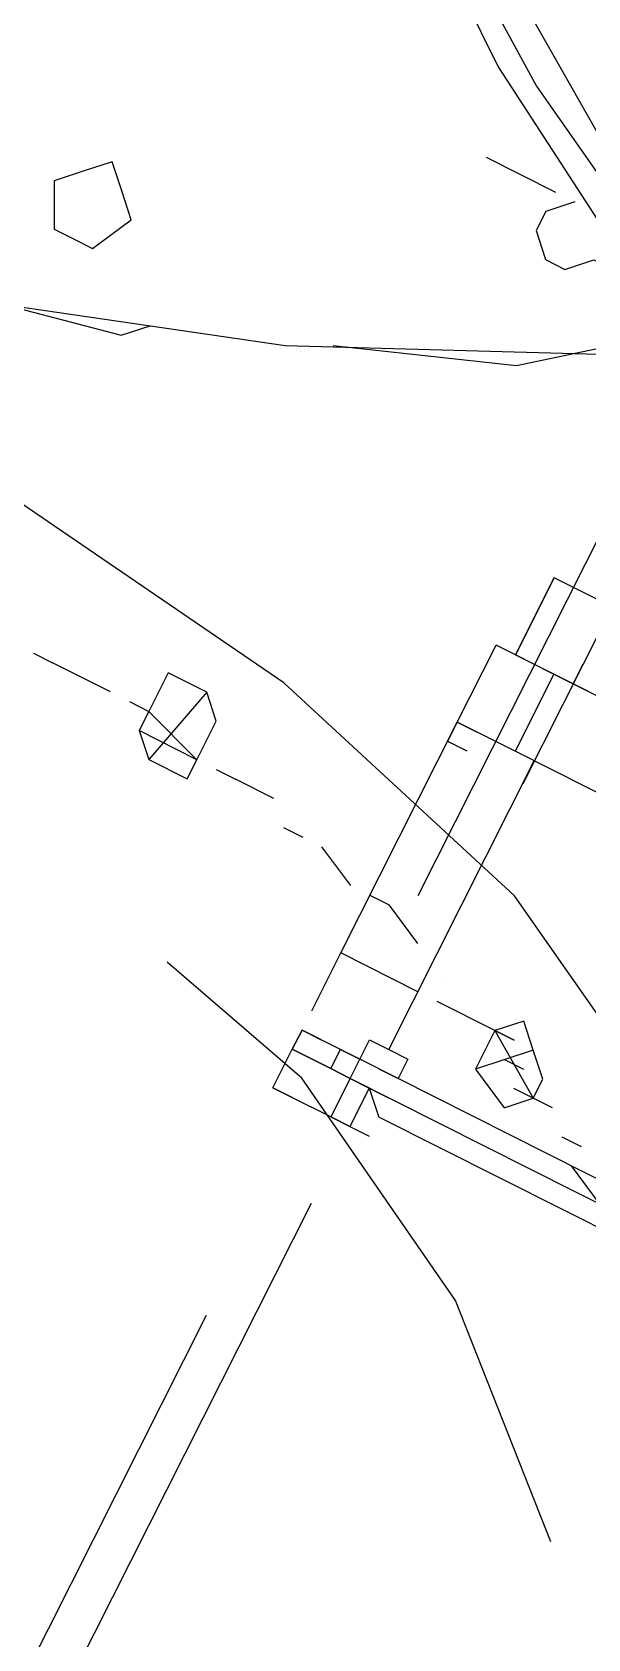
# Model space of a CAD drawing. Header units: metres. Extents: x 0 to 547597, y 0 to 1844684.
# Drawn here: x 543436.8328 to 543436.9393, y 1844542.6277 to 1844542.9358 of the extents above; entities that cross this region are included whole.
import ezdxf

# ---------------------------------------------------------------- set-up
doc = ezdxf.new("R2010")
doc.units = ezdxf.units.M
doc.linetypes.add('DASHED', pattern=[0.75, 0.5, -0.25])
doc.layers.add('5_Thep', color=4, linetype='Continuous')
doc.layers.add('TB220kVtuonglai', color=8, linetype='DASHED')

# ---------------------------------------------------------------- blocks, each defined once
blk = doc.blocks.new('MBA220-MB')
at = {"color": 1}
for points in [[(66.13, 702.6), (132.25, 706.73), (198.38, 727.4), (256.24, 752.2), (314.1, 781.13), (367.83, 818.32), (413.29, 867.92), (446.36, 917.51), (479.42, 971.24), (500.09, 1029.1), (512.49, 1091.1), (512.49, 1153.09), (504.22, 1215.09), (491.82, 1272.95), (462.89, 1334.94), (429.83, 1388.67), (388.5, 1434.13), (338.9, 1475.46), (285.17, 1512.66), (223.18, 1537.46)], [(1041.5, 1107.63), (987.77, 1136.56), (934.05, 1153.09), (872.05, 1161.36), (810.06, 1153.09), (752.2, 1136.56), (698.47, 1107.63), (648.87, 1070.43), (611.68, 1020.84), (582.75, 967.11), (566.21, 909.25), (557.95, 847.25)], [(66.13, 694.34), (132.25, 698.47), (194.25, 715), (256.24, 739.8), (309.97, 768.73), (363.7, 805.92), (405.03, 847.25), (442.23, 900.98), (471.16, 954.71), (495.95, 1008.44), (508.35, 1070.43), (512.49, 1128.29), (512.49, 1136.56)], [(66.13, 694.34), (132.25, 698.47), (194.25, 715), (256.24, 739.8), (309.97, 768.73), (363.7, 805.92), (405.03, 847.25), (442.23, 900.98), (471.16, 954.71), (495.95, 1008.44), (508.35, 1070.43), (512.49, 1128.29)], [(66.13, 686.07), (132.25, 694.34), (194.25, 706.73), (256.24, 731.53), (309.97, 760.46), (363.7, 797.66), (405.03, 843.12), (442.23, 892.72), (471.16, 942.31), (495.95, 1004.31), (508.35, 1058.03), (512.49, 1124.16), (512.49, 1128.29)], [(690.2, 1029.1), (657.14, 991.91), (632.34, 946.45), (624.08, 913.38)], [(632.34, 1016.71), (632.34, 962.98)], [(624.08, 1012.57), (624.08, 954.71)], [(624.08, 1012.57), (624.08, 954.71)], [(628.21, 1012.57), (628.21, 954.71)], [(524.88, 946.45), (541.42, 946.45), (541.42, 1008.44)], [(524.88, 1008.44), (524.88, 946.45)], [(541.42, 1008.44), (541.42, 954.71), (541.42, 954.71)], [(628.21, 1008.44), (624.08, 1000.17)], [(557.95, 1000.17), (557.95, 954.71)], [(619.94, 996.04), (619.94, 1000.17)], [(615.81, 991.91), (615.81, 983.64)], [(615.81, 987.77), (611.68, 987.77), (607.54, 983.64), (603.41, 979.51), (607.54, 975.38), (611.68, 975.38), (615.81, 975.38), (619.94, 983.64), (615.81, 987.77)], [(607.54, 975.38), (615.81, 987.77)], [(607.54, 983.64), (615.81, 975.38)], [(611.68, 979.51), (611.68, 983.64)], [(607.54, 975.38), (607.54, 979.51), (607.54, 979.51), (607.54, 975.38), (607.54, 975.38)], [(524.88, 975.38), (524.88, 946.45)], [(541.42, 946.45), (541.42, 975.38)], [(607.54, 975.38), (607.54, 962.98)], [(603.41, 962.98), (603.41, 962.98)], [(619.94, 958.84), (619.94, 962.98), (624.08, 962.98), (624.08, 958.84)], [(624.08, 958.84), (624.08, 962.98)], [(628.21, 958.84), (628.21, 962.98)], [(628.21, 958.84), (628.21, 962.98)], [(628.21, 958.84), (632.34, 962.98)], [(636.47, 958.84), (636.47, 962.98)], [(636.47, 958.84), (636.47, 962.98)], [(636.47, 958.84), (636.47, 962.98)], [(462.89, 958.84), (591.01, 958.84)], [(541.42, 958.84), (537.28, 958.84), (541.42, 958.84)], [(541.42, 958.84), (541.42, 954.71), (541.42, 954.71)], [(624.08, 954.71), (619.94, 954.71), (619.94, 958.84), (557.95, 958.84)], [(607.54, 958.84), (607.54, 942.31)], [(628.21, 958.84), (628.21, 954.71)], [(628.21, 954.71), (628.21, 958.84), (636.47, 958.84), (636.47, 954.71)], [(636.47, 954.71), (636.47, 958.84)], [(653.01, 958.84), (781.13, 958.84)], [(541.42, 954.71), (557.95, 954.71), (557.95, 942.31), (541.42, 942.31)], [(541.42, 954.71), (541.42, 942.31), (541.42, 942.31), (541.42, 942.31), (541.42, 942.31)], [(599.28, 954.71), (595.14, 946.45)], [(628.21, 954.71), (624.08, 954.71)], [(624.08, 954.71), (624.08, 950.58)], [(624.08, 950.58), (624.08, 954.71)], [(628.21, 954.71), (628.21, 942.31)], [(628.21, 950.58), (628.21, 954.71), (636.47, 954.71), (636.47, 950.58)], [(628.21, 954.71), (628.21, 954.71)], [(628.21, 954.71), (628.21, 954.71), (628.21, 954.71), (628.21, 954.71), (628.21, 950.58)], [(636.47, 954.71), (636.47, 954.71), (636.47, 954.71)], [(636.47, 954.71), (636.47, 950.58)], [(541.42, 657.14), (541.42, 731.53), (533.15, 805.92), (508.35, 880.32), (475.29, 950.58)], [(591.01, 950.58), (462.89, 950.58)], [(628.21, 950.58), (624.08, 950.58)], [(628.21, 950.58), (624.08, 950.58)], [(624.08, 950.58), (624.08, 942.31)], [(636.47, 946.45), (636.47, 942.31), (628.21, 942.31), (628.21, 950.58)], [(628.21, 950.58), (628.21, 946.45)], [(628.21, 950.58), (628.21, 950.58)], [(636.47, 946.45), (636.47, 950.58)], [(781.13, 950.58), (653.01, 950.58)], [(541.42, 946.45), (524.88, 946.45)], [(557.95, 942.31), (557.95, 946.45)], [(562.08, 942.31), (562.08, 946.45)], [(595.14, 942.31), (595.14, 946.45)], [(624.08, 942.31), (624.08, 946.45)], [(628.21, 946.45), (628.21, 942.31)], [(636.47, 946.45), (636.47, 942.31), (636.47, 946.45)], [(636.47, 942.31), (636.47, 946.45)], [(504.22, 888.58), (491.82, 921.65), (475.29, 942.31)], [(557.95, 942.31), (562.08, 942.31)], [(607.54, 942.31), (557.95, 942.31)], [(619.94, 942.31), (607.54, 942.31)], [(624.08, 942.31), (628.21, 942.31)], [(628.21, 942.31), (624.08, 942.31)], [(628.21, 942.31), (628.21, 942.31)], [(628.21, 942.31), (628.21, 942.31), (628.21, 942.31), (628.21, 942.31)], [(628.21, 942.31), (628.21, 942.31), (628.21, 942.31), (628.21, 942.31)], [(628.21, 942.31), (628.21, 942.31), (628.21, 942.31)], [(595.14, 938.18), (591.01, 929.91)], [(458.76, 917.51), (462.89, 913.38), (467.02, 913.38), (471.16, 917.51), (471.16, 921.65), (467.02, 925.78), (467.02, 929.91)], [(591.01, 921.65), (591.01, 925.78)], [(586.88, 917.51), (586.88, 909.25)], [(57.86, 268.64), (115.72, 272.77), (169.45, 285.17), (223.18, 309.97), (276.91, 338.9), (318.24, 376.1), (359.57, 421.56), (392.63, 467.02), (421.56, 520.75), (442.23, 578.61), (454.62, 636.47), (458.76, 698.47), (458.76, 913.38)], [(586.88, 905.12), (586.88, 909.25)], [(582.75, 888.58), (586.88, 900.98), (578.61, 900.98), (574.48, 896.85), (574.48, 888.58), (582.75, 888.58), (586.88, 888.58), (591.01, 892.72), (591.01, 900.98), (586.88, 900.98)], [(586.88, 900.98), (586.88, 888.58)], [(574.48, 896.85), (591.01, 892.72)], [(582.75, 884.45), (582.75, 888.58)], [(582.75, 880.32), (582.75, 867.92)], [(582.75, 863.79), (582.75, 867.92)], [(533.15, 793.53), (520.75, 851.39), (516.62, 855.52)], [(508.35, 834.86), (508.35, 838.99), (500.09, 843.12), (495.95, 838.99), (491.82, 834.86), (495.95, 830.72), (500.09, 826.59), (508.35, 830.72), (508.35, 834.86)]]:
    blk.add_lwpolyline(points, dxfattribs=at)
blk = doc.blocks.new('mb moiTQK')
at = {"layer": 'TB220kVtuonglai', "ltscale": 3000, "xscale": 0.001, "yscale": 0.001, "zscale": 0.001}
blk.add_blockref('MBA220-MB', (-54.05166, -82.51016), dxfattribs=at)
blk = doc.blocks.new('ACAD-DinhViTuyenDz220kV')
blk.add_circle((543470.18793, 1844560.06958), 117.55145)
at = {"layer": '5_Thep', "rotation": 243.2403583287449}
blk.add_blockref('mb moiTQK', (543485.661, 1844458.313), dxfattribs=at)

msp = doc.modelspace()

# ---------------------------------------------------------------- block references
msp.add_blockref('ACAD-DinhViTuyenDz220kV', (0, 0))

doc.saveas('drawing.dxf')
